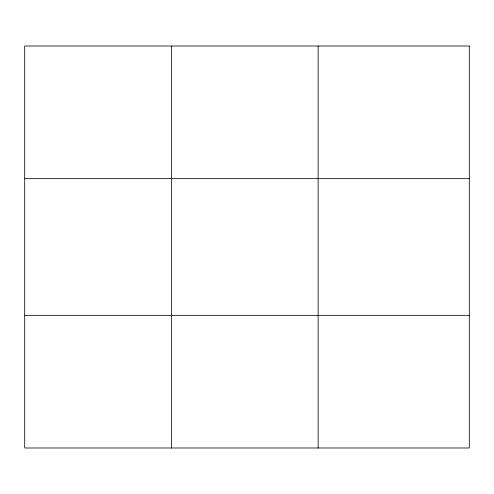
<?xml version="1.0" encoding="UTF-8"?>
<svg xmlns="http://www.w3.org/2000/svg" width="494" height="494" viewBox="0 0 494 494"><rect width="100%" height="100%" fill="white"/><g stroke="black" fill="none" stroke-linecap="round" stroke-linejoin="round"><path stroke-width="0.74" d="M171.418 46.01L171.418 447.99M318.136 46.01L318.136 447.99M24.7 178.661L469.3 178.661M24.7 315.339L469.3 315.339M469.3 46.01L469.3 447.99L24.7 447.99L24.7 46.01L469.3 46.01"/></g></svg>
